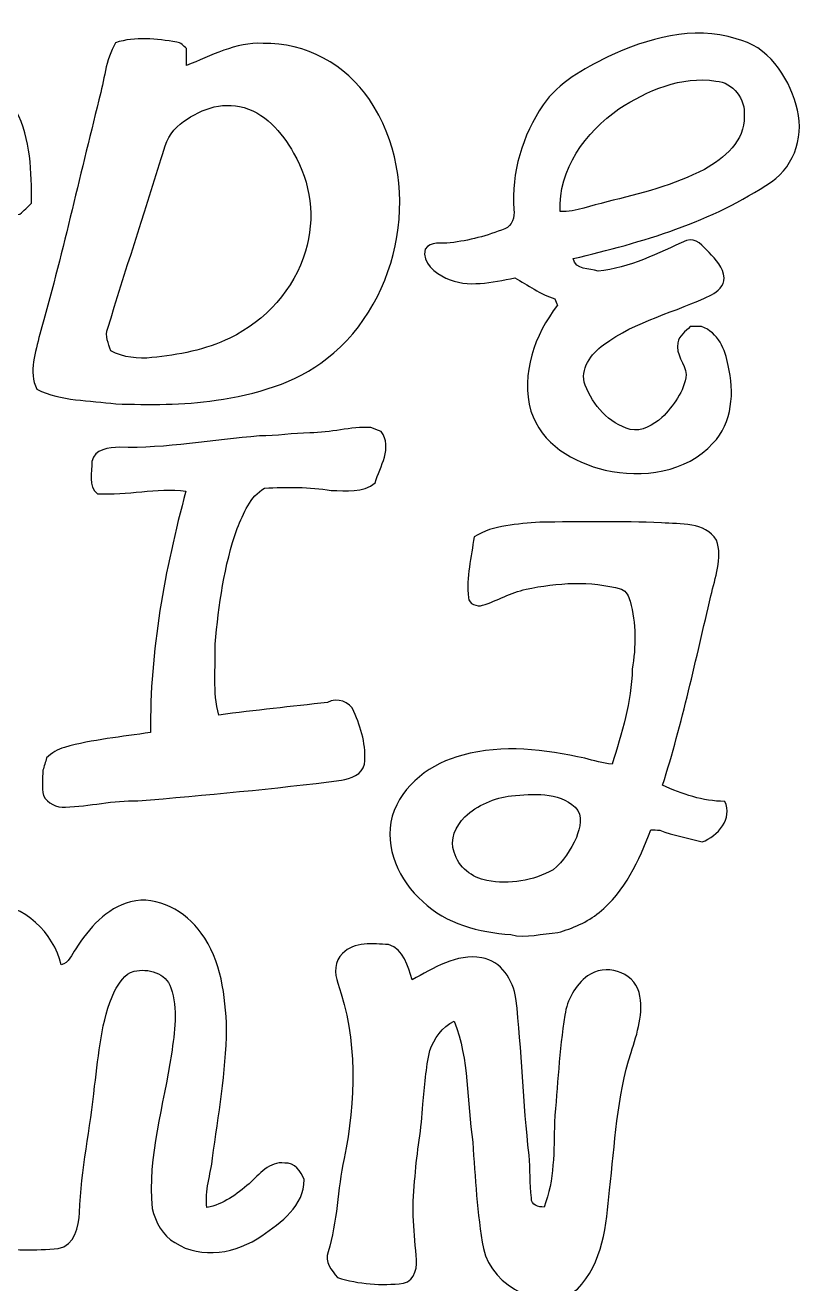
# Model space of a CAD drawing. Header units: centimetres. Extents: x -10.1 to 10.1, y -13.9 to 13.8.
# Drawn here: x 1.58 to 9.23, y 1.41 to 13.77 of the extents above; entities that cross this region are included whole.
import ezdxf

# ---------------------------------------------------------------- set-up
doc = ezdxf.new("R2010")
doc.units = ezdxf.units.CM
doc.header["$MEASUREMENT"] = 0
doc.layers.add('Camada 1', color=7, linetype='Continuous')

msp = doc.modelspace()

# ---------------------------------------------------------------- linework, layer by layer
at = {"layer": 'Camada 1', "color": 156}
for points, knots in [([(7.29896, 13.45706), (7.68667, 13.63839), (8.13611, 13.7675), (8.55873, 13.63274), (8.55873, 13.63274), (8.86919, 13.56606), (9.06709, 13.27185), (9.14788, 12.98292), (9.14788, 12.98292), (9.23325, 12.71235), (9.14364, 12.39167), (8.90447, 12.22974), (8.90447, 12.22974), (8.32238, 11.8364), (7.63763, 11.63532), (6.96029, 11.47692), (6.96029, 11.47692), (6.97759, 11.36156), (7.12011, 11.38272), (7.20372, 11.35415), (7.20372, 11.35415), (7.51346, 11.38413), (7.79322, 11.52736), (8.07154, 11.65542), (8.07154, 11.65542), (8.16856, 11.68576), (8.23136, 11.59544), (8.29274, 11.53759), (8.29274, 11.53759), (8.35554, 11.46527), (8.43667, 11.38943), (8.4402, 11.28712), (8.4402, 11.28712), (8.44444, 11.2088), (8.37847, 11.15271), (8.31566, 11.11955), (8.31566, 11.11955), (7.96678, 10.94916), (7.57132, 10.86696), (7.25769, 10.62919), (7.25769, 10.62919), (7.13563, 10.54135), (7.01886, 10.39213), (7.07743, 10.23372), (7.07743, 10.23372), (7.15186, 10.03652), (7.31025, 9.85943), (7.51769, 9.79981), (7.51769, 9.79981), (7.6341, 9.77406), (7.74488, 9.8425), (7.8299, 9.91517), (7.8299, 9.91517), (7.94173, 10.03299), (8.05144, 10.16987), (8.06767, 10.33744), (8.06767, 10.33744), (8.05885, 10.44716), (7.96042, 10.53676), (7.98617, 10.65071), (7.98617, 10.65071), (7.99782, 10.71986), (8.06379, 10.76078), (8.10823, 10.80946), (8.10823, 10.80946), (8.13611, 10.80946), (8.19255, 10.80946), (8.22042, 10.80946), (8.22042, 10.80946), (8.382, 10.74949), (8.45326, 10.58474), (8.48113, 10.42705), (8.48113, 10.42705), (8.54463, 10.16881), (8.5224, 9.86472), (8.33154, 9.66328), (8.33154, 9.66328), (8.06944, 9.37436), (7.63729, 9.31897), (7.27287, 9.40046), (7.27287, 9.40046), (6.96312, 9.47349), (6.6435, 9.65976), (6.54368, 9.98007), (6.54368, 9.98007), (6.44455, 10.34379), (6.57859, 10.73008), (6.80544, 11.01831), (6.80544, 11.01831), (6.79944, 11.03383), (6.78673, 11.06522), (6.78039, 11.08075), (6.78039, 11.08075), (6.63575, 11.12485), (6.51615, 11.21903), (6.38493, 11.28676), (6.38493, 11.28676), (6.16444, 11.24585), (5.9249, 11.18376), (5.71005, 11.2843), (5.71005, 11.2843), (5.60317, 11.3351), (5.47511, 11.43387), (5.50474, 11.56863), (5.50474, 11.56863), (5.55941, 11.65225), (5.66914, 11.61768), (5.75239, 11.63143), (5.75239, 11.63143), (5.93514, 11.65295), (6.11645, 11.69916), (6.28685, 11.76972), (6.28685, 11.76972), (6.36447, 11.79583), (6.38527, 11.88472), (6.37645, 11.95775), (6.37645, 11.95775), (6.35, 12.319), (6.46112, 12.68552), (6.66326, 12.98434), (6.66326, 12.98434), (6.81531, 13.20905), (7.06437, 13.33641), (7.29896, 13.45706)], [0, 0, 0, 0, 0.03125, 0.03125, 0.03125, 0.03125, 0.0625, 0.0625, 0.0625, 0.0625, 0.09375, 0.09375, 0.09375, 0.09375, 0.125, 0.125, 0.125, 0.125, 0.15625, 0.15625, 0.15625, 0.15625, 0.1875, 0.1875, 0.1875, 0.1875, 0.21875, 0.21875, 0.21875, 0.21875, 0.25, 0.25, 0.25, 0.25, 0.28125, 0.28125, 0.28125, 0.28125, 0.3125, 0.3125, 0.3125, 0.3125, 0.34375, 0.34375, 0.34375, 0.34375, 0.375, 0.375, 0.375, 0.375, 0.40625, 0.40625, 0.40625, 0.40625, 0.4375, 0.4375, 0.4375, 0.4375, 0.46875, 0.46875, 0.46875, 0.46875, 0.5, 0.5, 0.5, 0.5, 0.53125, 0.53125, 0.53125, 0.53125, 0.5625, 0.5625, 0.5625, 0.5625, 0.59375, 0.59375, 0.59375, 0.59375, 0.625, 0.625, 0.625, 0.625, 0.65625, 0.65625, 0.65625, 0.65625, 0.6875, 0.6875, 0.6875, 0.6875, 0.71875, 0.71875, 0.71875, 0.71875, 0.75, 0.75, 0.75, 0.75, 0.78125, 0.78125, 0.78125, 0.78125, 0.8125, 0.8125, 0.8125, 0.8125, 0.84375, 0.84375, 0.84375, 0.84375, 0.875, 0.875, 0.875, 0.875, 0.90625, 0.90625, 0.90625, 0.90625, 0.9375, 0.9375, 0.9375, 0.9375, 1, 1, 1, 1]), ([(-0.2561, 13.41437), (0.02821, 13.55583), (0.36476, 13.66696), (0.67944, 13.56077), (0.67944, 13.56077), (1.022, 13.47434), (1.33667, 13.25068), (1.49119, 12.92754), (1.49119, 12.92754), (1.633, 12.64708), (1.64429, 12.32711), (1.63971, 12.01949), (1.63971, 12.01949), (1.60372, 11.98174), (1.56632, 11.94576), (1.52788, 11.91118), (1.52788, 11.91118), (1.41145, 11.89848), (1.2954, 11.88402), (1.18004, 11.86532), (1.18004, 11.86532), (1.04281, 11.84486), (0.89641, 11.76408), (0.76446, 11.84875), (0.76446, 11.84875), (0.7493, 11.90837), (0.72214, 11.96869), (0.73659, 12.03148), (0.73659, 12.03148), (0.77399, 12.2629), (0.82267, 12.50244), (0.77223, 12.73527), (0.77223, 12.73527), (0.72319, 12.93071), (0.51929, 13.07147), (0.31855, 13.03619), (0.31855, 13.03619), (0.0896, 12.98856), (-0.08819, 12.82523), (-0.25893, 12.67636), (-0.25893, 12.67636), (-0.47308, 12.45658), (-0.67415, 12.21281), (-0.77645, 11.9193), (-0.77645, 11.9193), (-0.9292, 11.53018), (-1.07456, 11.0818), (-0.90699, 10.67364), (-0.90699, 10.67364), (-0.79587, 10.39177), (-0.50058, 10.23937), (-0.21554, 10.19351), (-0.21554, 10.19351), (-0.03422, 10.16494), (0.14252, 10.26018), (0.26353, 10.38965), (0.26353, 10.38965), (0.40604, 10.54276), (0.53552, 10.70751), (0.67274, 10.86484), (0.67274, 10.86484), (0.77681, 10.98444), (0.81421, 11.16435), (0.96097, 11.24373), (0.96097, 11.24373), (1.07492, 11.31605), (1.23718, 11.25643), (1.30703, 11.14883), (1.30703, 11.14883), (1.36031, 11.04687), (1.30069, 10.93434), (1.25518, 10.84192), (1.25518, 10.84192), (1.03504, 10.41082), (0.7179, 9.99771), (0.26423, 9.79805), (0.26423, 9.79805), (-0.05291, 9.65693), (-0.41346, 9.70526), (-0.73695, 9.79522), (-0.73695, 9.79522), (-1.10842, 9.894), (-1.44144, 10.15012), (-1.59737, 10.50607), (-1.59737, 10.50607), (-1.7967, 10.95162), (-1.7473, 11.47162), (-1.57938, 11.9193), (-1.57938, 11.9193), (-1.33702, 12.5543), (-0.85302, 13.09158), (-0.2561, 13.41437)], [0, 0, 0, 0, 0.04166667, 0.04166667, 0.04166667, 0.04166667, 0.08333333, 0.08333333, 0.08333333, 0.08333333, 0.125, 0.125, 0.125, 0.125, 0.16666667, 0.16666667, 0.16666667, 0.16666667, 0.20833333, 0.20833333, 0.20833333, 0.20833333, 0.25, 0.25, 0.25, 0.25, 0.29166667, 0.29166667, 0.29166667, 0.29166667, 0.33333333, 0.33333333, 0.33333333, 0.33333333, 0.375, 0.375, 0.375, 0.375, 0.41666667, 0.41666667, 0.41666667, 0.41666667, 0.45833333, 0.45833333, 0.45833333, 0.45833333, 0.5, 0.5, 0.5, 0.5, 0.54166667, 0.54166667, 0.54166667, 0.54166667, 0.58333333, 0.58333333, 0.58333333, 0.58333333, 0.625, 0.625, 0.625, 0.625, 0.66666667, 0.66666667, 0.66666667, 0.66666667, 0.70833333, 0.70833333, 0.70833333, 0.70833333, 0.75, 0.75, 0.75, 0.75, 0.79166667, 0.79166667, 0.79166667, 0.79166667, 0.83333333, 0.83333333, 0.83333333, 0.83333333, 0.875, 0.875, 0.875, 0.875, 0.91666667, 0.91666667, 0.91666667, 0.91666667, 1, 1, 1, 1]), ([(2.46698, 13.595), (2.66064, 13.65849), (2.86985, 13.6345), (3.06704, 13.60099), (3.06704, 13.60099), (3.10902, 13.60028), (3.13302, 13.56147), (3.16371, 13.53855), (3.16371, 13.53855), (3.16264, 13.48351), (3.16194, 13.42812), (3.1623, 13.3731), (3.1623, 13.3731), (3.40465, 13.46411), (3.64489, 13.60382), (3.91512, 13.58864), (3.91512, 13.58864), (4.32788, 13.59852), (4.73109, 13.37909), (4.95864, 13.0369), (4.95864, 13.0369), (5.49168, 12.24985), (5.28389, 11.07828), (4.54201, 10.49478), (4.54201, 10.49478), (4.23192, 10.24995), (3.83821, 10.14236), (3.45369, 10.08591), (3.45369, 10.08591), (3.12737, 10.03511), (2.79717, 10.04322), (2.46839, 10.04992), (2.46839, 10.04992), (2.20839, 10.08803), (1.93392, 10.07356), (1.69298, 10.19351), (1.69298, 10.19351), (1.60867, 10.36637), (1.68239, 10.55934), (1.72261, 10.73361), (1.72261, 10.73361), (1.93922, 11.4949), (2.11067, 12.2682), (2.30328, 13.03549), (2.30328, 13.03549), (2.35832, 13.22175), (2.36431, 13.42531), (2.46698, 13.595)], [0, 0, 0, 0, 0.07692308, 0.07692308, 0.07692308, 0.07692308, 0.15384615, 0.15384615, 0.15384615, 0.15384615, 0.23076923, 0.23076923, 0.23076923, 0.23076923, 0.30769231, 0.30769231, 0.30769231, 0.30769231, 0.38461538, 0.38461538, 0.38461538, 0.38461538, 0.46153846, 0.46153846, 0.46153846, 0.46153846, 0.53846154, 0.53846154, 0.53846154, 0.53846154, 0.61538462, 0.61538462, 0.61538462, 0.61538462, 0.69230769, 0.69230769, 0.69230769, 0.69230769, 0.76923077, 0.76923077, 0.76923077, 0.76923077, 0.84615385, 0.84615385, 0.84615385, 0.84615385, 1, 1, 1, 1]), ([(7.40762, 12.94518), (7.40762, 12.94518), (7.40762, 12.94518), (7.40762, 12.94518), (7.40762, 12.94518), (7.08271, 12.71905), (6.80895, 12.35145), (6.8319, 11.9387), (6.8319, 11.9387), (6.99028, 11.93447), (7.13809, 11.99656), (7.2898, 12.03359), (7.2898, 12.03359), (7.61753, 12.11157), (7.94807, 12.19764), (8.24934, 12.35215), (8.24934, 12.35215), (8.44091, 12.4594), (8.64763, 12.63297), (8.6374, 12.87391), (8.6374, 12.87391), (8.65504, 13.03972), (8.5291, 13.20694), (8.36012, 13.21893), (8.36012, 13.21893), (8.02181, 13.2715), (7.68561, 13.12686), (7.40762, 12.94518)], [0, 0, 0, 0, 0.125, 0.125, 0.125, 0.125, 0.25, 0.25, 0.25, 0.25, 0.375, 0.375, 0.375, 0.375, 0.5, 0.5, 0.5, 0.5, 0.625, 0.625, 0.625, 0.625, 0.75, 0.75, 0.75, 0.75, 1, 1, 1, 1]), ([(3.06987, 12.76808), (3.06987, 12.76808), (3.06987, 12.76808), (3.06987, 12.76808), (3.06987, 12.76808), (2.97885, 12.68835), (2.94852, 12.56806), (2.91394, 12.45729), (2.91394, 12.45729), (2.74425, 11.90059), (2.55834, 11.34921), (2.39006, 10.79182), (2.39006, 10.79182), (2.35866, 10.71668), (2.39783, 10.64294), (2.4204, 10.57168), (2.4204, 10.57168), (2.54316, 10.50325), (2.68605, 10.4909), (2.82363, 10.50395), (2.82363, 10.50395), (3.08575, 10.53218), (3.35068, 10.57909), (3.5888, 10.69657), (3.5888, 10.69657), (3.93912, 10.86343), (4.21852, 11.17635), (4.3321, 11.54888), (4.3321, 11.54888), (4.42911, 11.86744), (4.38431, 12.22516), (4.21428, 12.5109), (4.21428, 12.5109), (4.10069, 12.7194), (3.92535, 12.91766), (3.6844, 12.97057), (3.6844, 12.97057), (3.4618, 13.01396), (3.23356, 12.91519), (3.06987, 12.76808)], [0, 0, 0, 0, 0.09090909, 0.09090909, 0.09090909, 0.09090909, 0.18181818, 0.18181818, 0.18181818, 0.18181818, 0.27272727, 0.27272727, 0.27272727, 0.27272727, 0.36363636, 0.36363636, 0.36363636, 0.36363636, 0.45454545, 0.45454545, 0.45454545, 0.45454545, 0.54545455, 0.54545455, 0.54545455, 0.54545455, 0.63636364, 0.63636364, 0.63636364, 0.63636364, 0.72727273, 0.72727273, 0.72727273, 0.72727273, 0.81818182, 0.81818182, 0.81818182, 0.81818182, 1, 1, 1, 1]), ([(4.37515, 9.76488), (4.57622, 9.76595), (4.77273, 9.82768), (4.97416, 9.8192), (4.97416, 9.8192), (5.00627, 9.8051), (5.03943, 9.79134), (5.07259, 9.77829), (5.07259, 9.77829), (5.19112, 9.62236), (5.0627, 9.43504), (5.01473, 9.27664), (5.01473, 9.27664), (4.89479, 9.17151), (4.73004, 9.20044), (4.58399, 9.20115), (4.58399, 9.20115), (4.36774, 9.23395), (4.1476, 9.23712), (3.92994, 9.22231), (3.92994, 9.22231), (3.78495, 9.14258), (3.7218, 8.97361), (3.66112, 8.82791), (3.66112, 8.82791), (3.52989, 8.46278), (3.48085, 8.07473), (3.44382, 7.69055), (3.44382, 7.69055), (3.45227, 7.45912), (3.41595, 7.22205), (3.48051, 6.99593), (3.48051, 6.99593), (3.83575, 7.0432), (4.1924, 7.07918), (4.54837, 7.12011), (4.54837, 7.12011), (4.64185, 7.16774), (4.76637, 7.13246), (4.80694, 7.03121), (4.80694, 7.03121), (4.87644, 6.86964), (4.93148, 6.69149), (4.90996, 6.51369), (4.90996, 6.51369), (4.88984, 6.40961), (4.77448, 6.37363), (4.68383, 6.3574), (4.68383, 6.3574), (4.0192, 6.26921), (3.35104, 6.21135), (2.68357, 6.1528), (2.68357, 6.1528), (2.44474, 6.16267), (2.21156, 6.0974), (1.97379, 6.09282), (1.97379, 6.09282), (1.88701, 6.084), (1.79916, 6.12705), (1.76001, 6.20606), (1.76001, 6.20606), (1.73813, 6.2865), (1.75119, 6.37117), (1.75294, 6.45337), (1.75294, 6.45337), (1.76564, 6.49357), (1.77799, 6.53413), (1.79, 6.57472), (1.79, 6.57472), (1.83938, 6.62305), (1.89688, 6.66326), (1.96568, 6.67843), (1.96568, 6.67843), (2.24119, 6.7564), (2.5273, 6.7818), (2.80952, 6.82449), (2.80952, 6.82449), (2.8007, 7.62635), (2.94957, 8.42292), (3.15736, 9.1948), (3.15736, 9.1948), (2.86702, 9.22619), (2.58056, 9.15281), (2.29059, 9.16834), (2.29059, 9.16834), (2.19533, 9.23466), (2.23202, 9.38494), (2.23485, 9.48619), (2.23485, 9.48619), (2.25672, 9.61213), (2.40417, 9.61813), (2.50542, 9.62377), (2.50542, 9.62377), (2.9665, 9.61072), (3.42194, 9.69785), (3.8802, 9.7356), (3.8802, 9.7356), (4.046, 9.73384), (4.20933, 9.767), (4.37515, 9.76488)], [0, 0, 0, 0, 0.03846154, 0.03846154, 0.03846154, 0.03846154, 0.07692308, 0.07692308, 0.07692308, 0.07692308, 0.11538462, 0.11538462, 0.11538462, 0.11538462, 0.15384615, 0.15384615, 0.15384615, 0.15384615, 0.19230769, 0.19230769, 0.19230769, 0.19230769, 0.23076923, 0.23076923, 0.23076923, 0.23076923, 0.26923077, 0.26923077, 0.26923077, 0.26923077, 0.30769231, 0.30769231, 0.30769231, 0.30769231, 0.34615385, 0.34615385, 0.34615385, 0.34615385, 0.38461538, 0.38461538, 0.38461538, 0.38461538, 0.42307692, 0.42307692, 0.42307692, 0.42307692, 0.46153846, 0.46153846, 0.46153846, 0.46153846, 0.5, 0.5, 0.5, 0.5, 0.53846154, 0.53846154, 0.53846154, 0.53846154, 0.57692308, 0.57692308, 0.57692308, 0.57692308, 0.61538462, 0.61538462, 0.61538462, 0.61538462, 0.65384615, 0.65384615, 0.65384615, 0.65384615, 0.69230769, 0.69230769, 0.69230769, 0.69230769, 0.73076923, 0.73076923, 0.73076923, 0.73076923, 0.76923077, 0.76923077, 0.76923077, 0.76923077, 0.80769231, 0.80769231, 0.80769231, 0.80769231, 0.84615385, 0.84615385, 0.84615385, 0.84615385, 0.88461538, 0.88461538, 0.88461538, 0.88461538, 0.92307692, 0.92307692, 0.92307692, 0.92307692, 1, 1, 1, 1]), ([(5.98699, 8.74501), (6.17855, 8.86636), (6.41173, 8.86707), (6.6301, 8.89), (6.6301, 8.89), (7.02875, 8.89105), (7.42772, 8.89776), (7.82637, 8.884), (7.82637, 8.884), (8.01158, 8.86389), (8.25076, 8.89669), (8.36612, 8.71396), (8.36612, 8.71396), (8.42785, 8.53334), (8.35166, 8.3439), (8.31108, 8.16645), (8.31108, 8.16645), (8.16504, 7.54379), (8.02922, 6.91727), (7.8366, 6.3066), (7.8366, 6.3066), (8.02815, 6.21911), (8.23348, 6.14927), (8.44656, 6.1489), (8.44656, 6.1489), (8.5291, 5.97712), (8.37847, 5.80955), (8.22501, 5.75062), (8.22501, 5.75062), (8.08567, 5.78838), (7.94244, 5.81166), (7.80873, 5.86739), (7.80873, 5.86739), (7.77909, 5.86775), (7.74946, 5.86775), (7.72054, 5.86775), (7.72054, 5.86775), (7.60589, 5.57035), (7.46936, 5.26133), (7.21359, 5.05812), (7.21359, 5.05812), (7.09612, 4.96076), (6.95359, 4.90326), (6.80931, 4.86021), (6.80931, 4.86021), (6.65444, 4.85245), (6.49993, 4.80165), (6.34576, 4.84116), (6.34576, 4.84116), (6.03566, 4.86375), (5.71112, 4.94383), (5.48181, 5.16678), (5.48181, 5.16678), (5.24756, 5.36787), (5.1001, 5.69419), (5.18266, 6.00251), (5.18266, 6.00251), (5.27755, 6.31401), (5.56753, 6.52638), (5.87445, 6.60188), (5.87445, 6.60188), (6.26779, 6.71125), (6.68231, 6.65868), (7.0746, 6.57153), (7.0746, 6.57153), (7.16173, 6.54685), (7.24992, 6.52322), (7.34094, 6.51403), (7.34094, 6.51403), (7.43654, 6.81708), (7.53004, 7.1254), (7.53921, 7.44573), (7.53921, 7.44573), (7.57555, 7.66655), (7.57836, 7.89586), (7.5191, 8.11318), (7.5191, 8.11318), (7.50464, 8.1601), (7.48064, 8.21196), (7.43303, 8.23241), (7.43303, 8.23241), (7.12645, 8.31673), (6.80402, 8.29556), (6.49639, 8.23101), (6.49639, 8.23101), (6.34717, 8.19784), (6.21417, 8.11883), (6.06953, 8.07332), (6.06953, 8.07332), (6.01451, 8.05814), (5.93548, 8.08355), (5.93124, 8.1481), (5.93124, 8.1481), (5.90795, 8.34848), (5.95841, 8.5478), (5.98699, 8.74501)], [0, 0, 0, 0, 0.04, 0.04, 0.04, 0.04, 0.08, 0.08, 0.08, 0.08, 0.12, 0.12, 0.12, 0.12, 0.16, 0.16, 0.16, 0.16, 0.2, 0.2, 0.2, 0.2, 0.24, 0.24, 0.24, 0.24, 0.28, 0.28, 0.28, 0.28, 0.32, 0.32, 0.32, 0.32, 0.36, 0.36, 0.36, 0.36, 0.4, 0.4, 0.4, 0.4, 0.44, 0.44, 0.44, 0.44, 0.48, 0.48, 0.48, 0.48, 0.52, 0.52, 0.52, 0.52, 0.56, 0.56, 0.56, 0.56, 0.6, 0.6, 0.6, 0.6, 0.64, 0.64, 0.64, 0.64, 0.68, 0.68, 0.68, 0.68, 0.72, 0.72, 0.72, 0.72, 0.76, 0.76, 0.76, 0.76, 0.8, 0.8, 0.8, 0.8, 0.84, 0.84, 0.84, 0.84, 0.88, 0.88, 0.88, 0.88, 0.92, 0.92, 0.92, 0.92, 1, 1, 1, 1]), ([(6.35353, 6.20394), (6.35353, 6.20394), (6.35353, 6.20394), (6.35353, 6.20394), (6.35353, 6.20394), (6.18489, 6.18172), (6.01944, 6.11328), (5.89421, 5.99687), (5.89421, 5.99687), (5.80813, 5.90761), (5.7425, 5.77285), (5.79013, 5.64938), (5.79013, 5.64938), (5.8314, 5.50226), (5.96582, 5.39962), (6.11222, 5.37104), (6.11222, 5.37104), (6.33165, 5.3287), (6.5666, 5.36928), (6.76168, 5.47687), (6.76168, 5.47687), (6.86505, 5.55766), (6.93349, 5.67689), (6.99028, 5.7933), (6.99028, 5.7933), (7.02203, 5.88644), (7.06402, 6.01274), (6.97971, 6.09035), (6.97971, 6.09035), (6.81107, 6.24521), (6.56378, 6.22087), (6.35353, 6.20394)], [0, 0, 0, 0, 0.11111111, 0.11111111, 0.11111111, 0.11111111, 0.22222222, 0.22222222, 0.22222222, 0.22222222, 0.33333333, 0.33333333, 0.33333333, 0.33333333, 0.44444444, 0.44444444, 0.44444444, 0.44444444, 0.55555556, 0.55555556, 0.55555556, 0.55555556, 0.66666667, 0.66666667, 0.66666667, 0.66666667, 0.77777778, 0.77777778, 0.77777778, 0.77777778, 1, 1, 1, 1]), ([(2.07644, 4.70076), (2.20274, 4.90254), (2.37559, 5.09905), (2.61372, 5.16395), (2.61372, 5.16395), (2.88325, 5.2271), (3.15277, 5.07047), (3.30694, 4.85634), (3.30694, 4.85634), (3.5059, 4.58716), (3.54471, 4.23898), (3.55706, 3.91407), (3.55706, 3.91407), (3.55035, 3.48826), (3.47732, 3.0674), (3.41806, 2.64653), (3.41806, 2.64653), (3.40147, 2.48462), (3.33974, 2.32692), (3.36408, 2.16217), (3.36408, 2.16217), (3.52319, 2.19216), (3.65724, 2.29305), (3.77754, 2.39606), (3.77754, 2.39606), (3.87772, 2.48567), (3.97544, 2.62008), (4.12784, 2.5982), (4.12784, 2.5982), (4.2238, 2.60914), (4.2859, 2.51319), (4.31729, 2.43628), (4.31729, 2.43628), (4.32045, 2.17769), (4.09222, 2.01648), (3.90207, 1.88453), (3.90207, 1.88453), (3.65865, 1.7152), (3.31045, 1.64711), (3.04977, 1.81715), (3.04977, 1.81715), (2.92629, 1.88595), (2.85644, 2.01965), (2.82716, 2.15335), (2.82716, 2.15335), (2.77354, 2.66734), (2.94216, 3.16547), (3.01554, 3.66888), (3.01554, 3.66888), (3.04553, 3.88267), (3.08327, 4.11091), (3.00884, 4.3194), (3.00884, 4.3194), (2.96262, 4.46617), (2.78377, 4.51309), (2.64795, 4.48098), (2.64795, 4.48098), (2.55376, 4.45593), (2.49907, 4.36527), (2.45745, 4.28412), (2.45745, 4.28412), (2.32021, 3.99379), (2.30433, 3.66783), (2.26024, 3.35455), (2.26024, 3.35455), (2.21933, 2.94004), (2.12794, 2.53152), (2.11313, 2.11454), (2.11313, 2.11454), (2.10149, 1.9745), (2.0694, 1.79034), (1.90394, 1.7593), (1.90394, 1.7593), (1.68168, 1.73601), (1.45661, 1.75506), (1.23331, 1.74978), (1.23331, 1.74978), (1.1176, 1.74201), (1.05021, 1.87466), (1.07314, 1.97555), (1.07314, 1.97555), (1.20015, 2.59079), (1.22307, 3.22014), (1.26787, 3.84493), (1.26787, 3.84493), (1.26188, 4.03895), (1.30668, 4.26154), (1.17651, 4.42629), (1.17651, 4.42629), (1.14793, 4.47428), (1.06997, 4.48839), (1.03363, 4.44287), (1.03363, 4.44287), (0.88688, 4.30705), (0.81808, 4.11302), (0.76904, 3.9243), (0.76904, 3.9243), (0.60147, 3.29635), (0.55279, 2.64371), (0.38417, 2.01577), (0.38417, 2.01577), (0.36617, 1.92899), (0.35312, 1.84114), (0.32878, 1.75577), (0.32878, 1.75577), (0.25929, 1.72261), (0.18345, 1.70956), (0.10724, 1.71591), (0.10724, 1.71591), (-0.03986, 1.72578), (-0.19261, 1.70039), (-0.33301, 1.75648), (-0.33301, 1.75648), (-0.34254, 1.89934), (-0.34924, 2.0447), (-0.31608, 2.1851), (-0.31608, 2.1851), (-0.23566, 2.58655), (-0.14286, 2.98555), (-0.06597, 3.38771), (-0.06597, 3.38771), (-0.01517, 3.76166), (0.09983, 4.12962), (0.09596, 4.50885), (0.09596, 4.50885), (0.01905, 4.51167), (-0.07972, 4.50532), (-0.11782, 4.42595), (-0.11782, 4.42595), (-0.21872, 4.288), (-0.17533, 4.05518), (-0.3489, 3.97403), (-0.3489, 3.97403), (-0.46426, 3.96768), (-0.58985, 4.00897), (-0.67522, 4.08693), (-0.67522, 4.08693), (-0.73483, 4.13666), (-0.68686, 4.21181), (-0.67132, 4.27036), (-0.67132, 4.27036), (-0.59972, 4.4898), (-0.51082, 4.72722), (-0.30762, 4.85844), (-0.30762, 4.85844), (-0.11923, 4.96147), (0.11959, 5.00379), (0.31996, 4.90819), (0.31996, 4.90819), (0.40674, 4.87715), (0.45191, 4.78189), (0.54397, 4.76074), (0.54397, 4.76074), (0.70202, 4.97733), (0.94933, 5.18054), (1.23506, 5.14066), (1.23506, 5.14066), (1.57409, 5.14103), (1.85525, 4.86092), (1.93357, 4.54342), (1.93357, 4.54342), (2.00942, 4.56318), (2.03446, 4.64361), (2.07644, 4.70076)], [0, 0, 0, 0, 0.02380952, 0.02380952, 0.02380952, 0.02380952, 0.04761905, 0.04761905, 0.04761905, 0.04761905, 0.07142857, 0.07142857, 0.07142857, 0.07142857, 0.0952381, 0.0952381, 0.0952381, 0.0952381, 0.11904762, 0.11904762, 0.11904762, 0.11904762, 0.14285714, 0.14285714, 0.14285714, 0.14285714, 0.16666667, 0.16666667, 0.16666667, 0.16666667, 0.19047619, 0.19047619, 0.19047619, 0.19047619, 0.21428571, 0.21428571, 0.21428571, 0.21428571, 0.23809524, 0.23809524, 0.23809524, 0.23809524, 0.26190476, 0.26190476, 0.26190476, 0.26190476, 0.28571429, 0.28571429, 0.28571429, 0.28571429, 0.30952381, 0.30952381, 0.30952381, 0.30952381, 0.33333333, 0.33333333, 0.33333333, 0.33333333, 0.35714286, 0.35714286, 0.35714286, 0.35714286, 0.38095238, 0.38095238, 0.38095238, 0.38095238, 0.4047619, 0.4047619, 0.4047619, 0.4047619, 0.42857143, 0.42857143, 0.42857143, 0.42857143, 0.45238095, 0.45238095, 0.45238095, 0.45238095, 0.47619048, 0.47619048, 0.47619048, 0.47619048, 0.5, 0.5, 0.5, 0.5, 0.52380952, 0.52380952, 0.52380952, 0.52380952, 0.54761905, 0.54761905, 0.54761905, 0.54761905, 0.57142857, 0.57142857, 0.57142857, 0.57142857, 0.5952381, 0.5952381, 0.5952381, 0.5952381, 0.61904762, 0.61904762, 0.61904762, 0.61904762, 0.64285714, 0.64285714, 0.64285714, 0.64285714, 0.66666667, 0.66666667, 0.66666667, 0.66666667, 0.69047619, 0.69047619, 0.69047619, 0.69047619, 0.71428571, 0.71428571, 0.71428571, 0.71428571, 0.73809524, 0.73809524, 0.73809524, 0.73809524, 0.76190476, 0.76190476, 0.76190476, 0.76190476, 0.78571429, 0.78571429, 0.78571429, 0.78571429, 0.80952381, 0.80952381, 0.80952381, 0.80952381, 0.83333333, 0.83333333, 0.83333333, 0.83333333, 0.85714286, 0.85714286, 0.85714286, 0.85714286, 0.88095238, 0.88095238, 0.88095238, 0.88095238, 0.9047619, 0.9047619, 0.9047619, 0.9047619, 0.92857143, 0.92857143, 0.92857143, 0.92857143, 0.95238095, 0.95238095, 0.95238095, 0.95238095, 1, 1, 1, 1]), ([(4.69299, 4.65559), (4.81117, 4.77202), (4.99426, 4.75333), (5.14597, 4.74274), (5.14597, 4.74274), (5.29519, 4.69759), (5.33646, 4.52825), (5.37703, 4.39702), (5.37703, 4.39702), (5.58623, 4.51131), (5.81306, 4.65559), (6.06107, 4.61398), (6.06107, 4.61398), (6.25369, 4.57975), (6.36834, 4.39632), (6.39726, 4.21498), (6.39726, 4.21498), (6.45512, 3.70346), (6.4664, 3.18876), (6.52604, 2.67687), (6.52604, 2.67687), (6.5412, 2.53717), (6.53026, 2.39572), (6.54897, 2.25602), (6.54897, 2.25602), (6.54437, 2.18475), (6.61811, 2.16605), (6.67456, 2.16675), (6.67456, 2.16675), (6.77474, 2.43275), (6.77087, 2.72133), (6.77474, 3.00107), (6.77474, 3.00107), (6.80685, 3.35104), (6.81989, 3.70311), (6.87846, 4.05024), (6.87846, 4.05024), (6.8968, 4.20158), (6.98076, 4.34374), (7.10106, 4.43652), (7.10106, 4.43652), (7.27039, 4.56035), (7.54837, 4.47886), (7.60694, 4.27284), (7.60694, 4.27284), (7.65739, 4.07423), (7.58613, 3.87349), (7.52863, 3.6844), (7.52863, 3.6844), (7.38504, 3.24767), (7.37022, 2.78411), (7.31519, 2.33115), (7.31519, 2.33115), (7.28627, 1.99354), (7.24958, 1.61536), (7.00122, 1.36031), (7.00122, 1.36031), (6.67208, 1.1109), (6.16303, 1.38289), (6.0773, 1.75823), (6.0773, 1.75823), (6.01661, 2.10431), (5.99722, 2.45533), (5.97252, 2.80492), (5.97252, 2.80492), (5.91502, 3.19933), (5.94077, 3.61562), (5.79013, 3.99026), (5.79013, 3.99026), (5.67231, 3.93559), (5.59364, 3.82164), (5.55166, 3.70204), (5.55166, 3.70204), (5.51108, 3.52953), (5.50545, 3.35138), (5.48216, 3.17605), (5.48216, 3.17605), (5.4758, 2.93828), (5.42079, 2.70544), (5.40807, 2.46803), (5.40807, 2.46803), (5.37457, 2.21051), (5.38938, 1.9498), (5.4183, 1.69228), (5.4183, 1.69228), (5.43031, 1.59032), (5.41479, 1.44322), (5.29237, 1.41887), (5.29237, 1.41887), (5.07612, 1.39276), (4.85422, 1.40935), (4.64609, 1.47496), (4.64609, 1.47496), (4.58716, 1.5441), (4.5152, 1.62806), (4.55259, 1.72614), (4.55259, 1.72614), (4.64467, 2.02388), (4.64502, 2.3389), (4.70992, 2.6423), (4.70992, 2.6423), (4.8274, 3.20922), (4.84187, 3.81175), (4.64855, 4.36421), (4.64855, 4.36421), (4.61398, 4.45947), (4.61291, 4.58257), (4.69299, 4.65559)], [0, 0, 0, 0, 0.03571429, 0.03571429, 0.03571429, 0.03571429, 0.07142857, 0.07142857, 0.07142857, 0.07142857, 0.10714286, 0.10714286, 0.10714286, 0.10714286, 0.14285714, 0.14285714, 0.14285714, 0.14285714, 0.17857143, 0.17857143, 0.17857143, 0.17857143, 0.21428571, 0.21428571, 0.21428571, 0.21428571, 0.25, 0.25, 0.25, 0.25, 0.28571429, 0.28571429, 0.28571429, 0.28571429, 0.32142857, 0.32142857, 0.32142857, 0.32142857, 0.35714286, 0.35714286, 0.35714286, 0.35714286, 0.39285714, 0.39285714, 0.39285714, 0.39285714, 0.42857143, 0.42857143, 0.42857143, 0.42857143, 0.46428571, 0.46428571, 0.46428571, 0.46428571, 0.5, 0.5, 0.5, 0.5, 0.53571429, 0.53571429, 0.53571429, 0.53571429, 0.57142857, 0.57142857, 0.57142857, 0.57142857, 0.60714286, 0.60714286, 0.60714286, 0.60714286, 0.64285714, 0.64285714, 0.64285714, 0.64285714, 0.67857143, 0.67857143, 0.67857143, 0.67857143, 0.71428571, 0.71428571, 0.71428571, 0.71428571, 0.75, 0.75, 0.75, 0.75, 0.78571429, 0.78571429, 0.78571429, 0.78571429, 0.82142857, 0.82142857, 0.82142857, 0.82142857, 0.85714286, 0.85714286, 0.85714286, 0.85714286, 0.89285714, 0.89285714, 0.89285714, 0.89285714, 0.92857143, 0.92857143, 0.92857143, 0.92857143, 1, 1, 1, 1])]:
    msp.add_open_spline(points, degree=3, knots=knots, dxfattribs=at)

doc.saveas('drawing.dxf')
